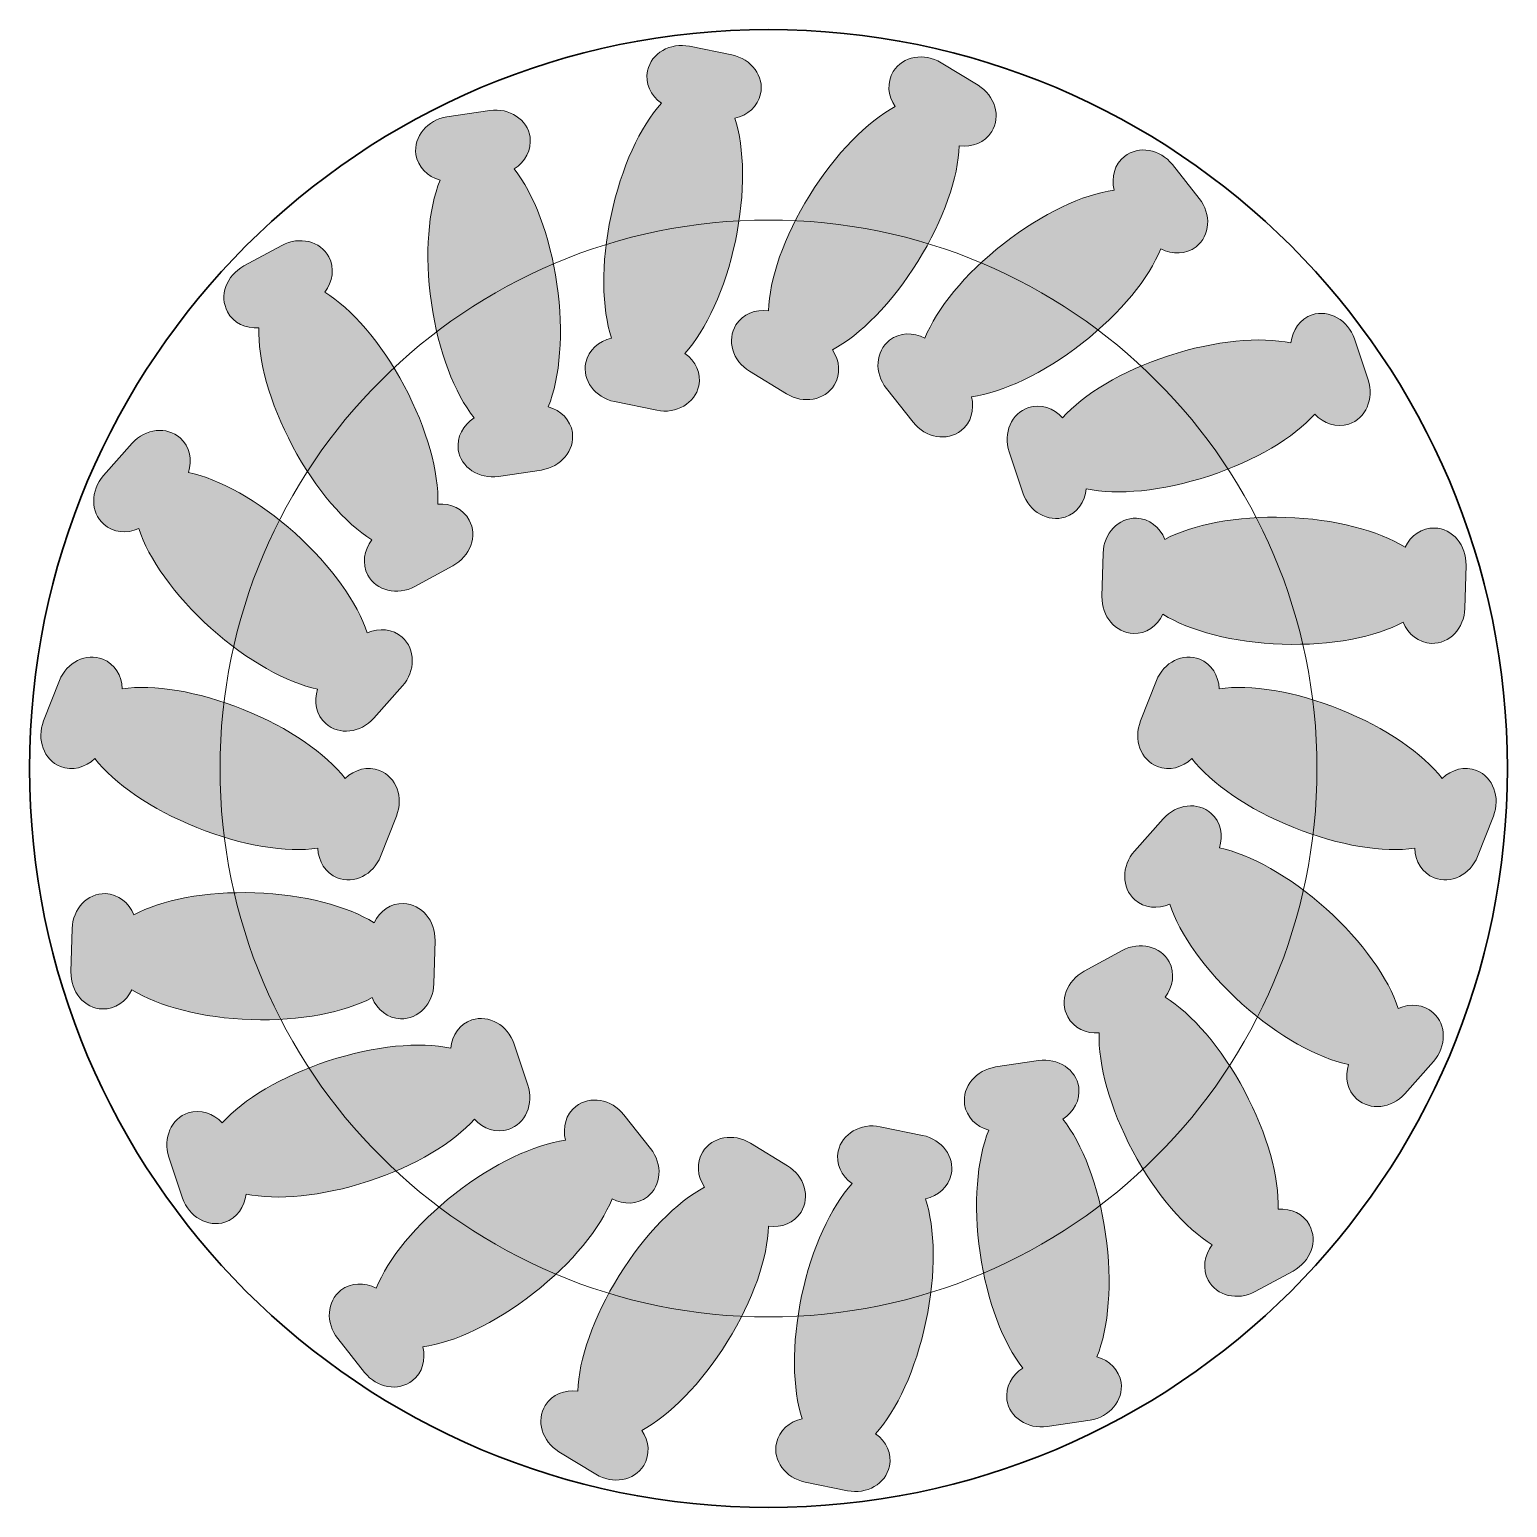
# Model space of a CAD drawing. Header units: millimetres. Extents: x 7 to 75, y -75 to -7.
import ezdxf

# ---------------------------------------------------------------- set-up
doc = ezdxf.new("R2010")
doc.units = ezdxf.units.MM
doc.header["$MEASUREMENT"] = 0
doc.layers.add('Layer 1', color=7, linetype='Continuous', lineweight=0)

# ---------------------------------------------------------------- blocks, each defined once
blk = doc.blocks.new('Block_0')
at = {"layer": 'Layer 1', "true_color": 0x000000, "transparency": 33554687}
h = blk.add_hatch(color=18, dxfattribs=at)
h.dxf.hatch_style = 2
edge = h.paths.add_edge_path()
edge.add_spline(control_points=[(37.792, -23.391), (37.913, -22.817), (37.645, -22.248), (37.158, -21.9), (38.125, -20.823), (39.003, -18.953), (39.474, -16.731), (39.945, -14.508), (39.899, -12.448), (39.449, -11.081), (40.037, -10.953), (40.514, -10.538), (40.636, -9.963), (40.807, -9.157), (40.218, -8.354), (39.32, -8.17), (39.32, -8.17), (37.371, -7.77), (37.371, -7.77), (36.474, -7.586), (35.608, -8.09), (35.437, -8.896), (35.315, -9.471), (35.584, -10.039), (36.071, -10.388), (35.104, -11.464), (34.226, -13.334), (33.755, -15.557), (33.284, -17.78), (33.33, -19.839), (33.779, -21.206), (33.192, -21.334), (32.715, -21.75), (32.593, -22.324), (32.422, -23.131), (33.011, -23.933), (33.908, -24.117), (33.908, -24.117), (35.858, -24.518), (35.858, -24.518), (36.755, -24.702), (37.621, -24.197), (37.792, -23.391)], knot_values=[0, 0, 0, 0, 1, 1, 1, 2, 2, 2, 3, 3, 3, 4, 4, 4, 5, 5, 5, 6, 6, 6, 7, 7, 7, 8, 8, 8, 9, 9, 9, 10, 10, 10, 11, 11, 11, 12, 12, 12, 13, 13, 13, 14, 14, 14, 14], degree=3, periodic=0)
h = blk.add_hatch(color=18, dxfattribs=at)
h.dxf.hatch_style = 2
edge = h.paths.add_edge_path()
edge.add_spline(control_points=[(44.029, -23.36), (44.338, -22.861), (44.279, -22.235), (43.94, -21.742), (45.215, -21.058), (46.677, -19.598), (47.875, -17.668), (49.074, -15.738), (49.731, -13.785), (49.773, -12.346), (50.369, -12.426), (50.959, -12.198), (51.269, -11.698), (51.704, -10.998), (51.423, -10.043), (50.642, -9.565), (50.642, -9.565), (48.944, -8.526), (48.944, -8.526), (48.163, -8.048), (47.177, -8.227), (46.743, -8.927), (46.433, -9.427), (46.492, -10.053), (46.832, -10.546), (45.556, -11.23), (44.094, -12.69), (42.896, -14.62), (41.697, -16.55), (41.04, -18.502), (40.998, -19.941), (40.402, -19.861), (39.812, -20.09), (39.502, -20.589), (39.067, -21.289), (39.348, -22.244), (40.13, -22.722), (40.13, -22.722), (41.827, -23.761), (41.827, -23.761), (42.608, -24.24), (43.594, -24.06), (44.029, -23.36)], knot_values=[0, 0, 0, 0, 1, 1, 1, 2, 2, 2, 3, 3, 3, 4, 4, 4, 5, 5, 5, 6, 6, 6, 7, 7, 7, 8, 8, 8, 9, 9, 9, 10, 10, 10, 11, 11, 11, 12, 12, 12, 13, 13, 13, 14, 14, 14, 14], degree=3, periodic=0)
h = blk.add_hatch(color=18, dxfattribs=at)
h.dxf.hatch_style = 2
edge = h.paths.add_edge_path()
edge.add_spline(control_points=[(31.976, -25.543), (31.893, -24.962), (31.445, -24.52), (30.868, -24.361), (31.406, -23.017), (31.587, -20.959), (31.264, -18.71), (30.942, -16.461), (30.19, -14.543), (29.297, -13.414), (29.805, -13.092), (30.11, -12.537), (30.027, -11.956), (29.91, -11.14), (29.081, -10.589), (28.175, -10.725), (28.175, -10.725), (26.207, -11.02), (26.207, -11.02), (25.301, -11.156), (24.661, -11.927), (24.778, -12.742), (24.862, -13.324), (25.31, -13.766), (25.887, -13.925), (25.349, -15.269), (25.168, -17.327), (25.49, -19.576), (25.813, -21.825), (26.564, -23.742), (27.457, -24.872), (26.949, -25.194), (26.644, -25.748), (26.727, -26.33), (26.844, -27.145), (27.674, -27.697), (28.579, -27.561), (28.579, -27.561), (30.548, -27.266), (30.548, -27.266), (31.453, -27.13), (32.093, -26.359), (31.976, -25.543)], knot_values=[0, 0, 0, 0, 1, 1, 1, 2, 2, 2, 3, 3, 3, 4, 4, 4, 5, 5, 5, 6, 6, 6, 7, 7, 7, 8, 8, 8, 9, 9, 9, 10, 10, 10, 11, 11, 11, 12, 12, 12, 13, 13, 13, 14, 14, 14, 14], degree=3, periodic=0)
h = blk.add_hatch(color=18, dxfattribs=at)
h.dxf.hatch_style = 2
edge = h.paths.add_edge_path()
edge.add_spline(control_points=[(49.866, -25.452), (50.329, -25.09), (50.488, -24.481), (50.339, -23.902), (51.772, -23.699), (53.647, -22.831), (55.436, -21.431), (57.225, -20.03), (58.514, -18.423), (59.048, -17.087), (59.581, -17.367), (60.214, -17.355), (60.676, -16.993), (61.325, -16.485), (61.39, -15.492), (60.821, -14.774), (60.821, -14.774), (59.585, -13.214), (59.585, -13.214), (59.016, -12.496), (58.029, -12.326), (57.38, -12.834), (56.917, -13.196), (56.757, -13.804), (56.906, -14.384), (55.473, -14.587), (53.599, -15.455), (51.809, -16.855), (50.02, -18.255), (48.731, -19.862), (48.197, -21.199), (47.664, -20.919), (47.032, -20.931), (46.569, -21.293), (45.92, -21.8), (45.855, -22.794), (46.424, -23.512), (46.424, -23.512), (47.661, -25.071), (47.661, -25.071), (48.23, -25.789), (49.217, -25.959), (49.866, -25.452)], knot_values=[0, 0, 0, 0, 1, 1, 1, 2, 2, 2, 3, 3, 3, 4, 4, 4, 5, 5, 5, 6, 6, 6, 7, 7, 7, 8, 8, 8, 9, 9, 9, 10, 10, 10, 11, 11, 11, 12, 12, 12, 13, 13, 13, 14, 14, 14, 14], degree=3, periodic=0)
h = blk.add_hatch(color=18, dxfattribs=at)
h.dxf.hatch_style = 2
edge = h.paths.add_edge_path()
edge.add_spline(control_points=[(27.231, -29.57), (26.955, -29.052), (26.383, -28.789), (25.787, -28.835), (25.835, -27.389), (25.304, -25.392), (24.235, -23.388), (23.166, -21.383), (21.806, -19.836), (20.582, -19.078), (20.95, -18.602), (21.049, -17.976), (20.772, -17.458), (20.384, -16.731), (19.417, -16.495), (18.612, -16.931), (18.612, -16.931), (16.861, -17.879), (16.861, -17.879), (16.056, -18.315), (15.717, -19.258), (16.105, -19.985), (16.382, -20.503), (16.953, -20.766), (17.55, -20.72), (17.502, -22.166), (18.032, -24.163), (19.101, -26.168), (20.17, -28.172), (21.53, -29.72), (22.754, -30.478), (22.386, -30.953), (22.288, -31.579), (22.564, -32.097), (22.952, -32.824), (23.919, -33.06), (24.725, -32.624), (24.725, -32.624), (26.475, -31.676), (26.475, -31.676), (27.28, -31.24), (27.619, -30.297), (27.231, -29.57)], knot_values=[0, 0, 0, 0, 1, 1, 1, 2, 2, 2, 3, 3, 3, 4, 4, 4, 5, 5, 5, 6, 6, 6, 7, 7, 7, 8, 8, 8, 9, 9, 9, 10, 10, 10, 11, 11, 11, 12, 12, 12, 13, 13, 13, 14, 14, 14, 14], degree=3, periodic=0)
h = blk.add_hatch(color=18, dxfattribs=at)
h.dxf.hatch_style = 2
edge = h.paths.add_edge_path()
edge.add_spline(control_points=[(54.651, -29.43), (55.21, -29.247), (55.567, -28.73), (55.624, -28.134), (57.041, -28.431), (59.099, -28.253), (61.258, -27.546), (63.417, -26.839), (65.176, -25.766), (66.133, -24.692), (66.539, -25.136), (67.138, -25.341), (67.696, -25.158), (68.479, -24.901), (68.878, -23.989), (68.588, -23.121), (68.588, -23.121), (67.956, -21.233), (67.956, -21.233), (67.666, -20.365), (66.795, -19.868), (66.012, -20.125), (65.454, -20.308), (65.097, -20.825), (65.039, -21.421), (63.623, -21.124), (61.565, -21.302), (59.405, -22.009), (57.246, -22.716), (55.488, -23.788), (54.53, -24.863), (54.125, -24.419), (53.526, -24.214), (52.968, -24.397), (52.185, -24.653), (51.785, -25.566), (52.076, -26.434), (52.076, -26.434), (52.707, -28.322), (52.707, -28.322), (52.998, -29.19), (53.868, -29.687), (54.651, -29.43)], knot_values=[0, 0, 0, 0, 1, 1, 1, 2, 2, 2, 3, 3, 3, 4, 4, 4, 5, 5, 5, 6, 6, 6, 7, 7, 7, 8, 8, 8, 9, 9, 9, 10, 10, 10, 11, 11, 11, 12, 12, 12, 13, 13, 13, 14, 14, 14, 14], degree=3, periodic=0)
h = blk.add_hatch(color=18, dxfattribs=at)
h.dxf.hatch_style = 2
edge = h.paths.add_edge_path()
edge.add_spline(control_points=[(24.148, -34.961), (23.711, -34.569), (23.084, -34.517), (22.539, -34.765), (22.089, -33.39), (20.908, -31.696), (19.217, -30.178), (17.526, -28.66), (15.719, -27.672), (14.31, -27.379), (14.492, -26.806), (14.371, -26.184), (13.933, -25.792), (13.32, -25.242), (12.331, -25.351), (11.723, -26.037), (11.723, -26.037), (10.403, -27.526), (10.403, -27.526), (9.796, -28.211), (9.8, -29.213), (10.413, -29.764), (10.851, -30.156), (11.478, -30.207), (12.023, -29.959), (12.472, -31.335), (13.654, -33.03), (15.345, -34.547), (17.036, -36.065), (18.843, -37.053), (20.252, -37.347), (20.069, -37.92), (20.191, -38.541), (20.628, -38.933), (21.241, -39.483), (22.231, -39.374), (22.839, -38.688), (22.839, -38.688), (24.159, -37.199), (24.159, -37.199), (24.766, -36.513), (24.761, -35.511), (24.148, -34.961)], knot_values=[0, 0, 0, 0, 1, 1, 1, 2, 2, 2, 3, 3, 3, 4, 4, 4, 5, 5, 5, 6, 6, 6, 7, 7, 7, 8, 8, 8, 9, 9, 9, 10, 10, 10, 11, 11, 11, 12, 12, 12, 13, 13, 13, 14, 14, 14, 14], degree=3, periodic=0)
h = blk.add_hatch(color=18, dxfattribs=at)
h.dxf.hatch_style = 2
edge = h.paths.add_edge_path()
edge.add_spline(control_points=[(57.789, -34.789), (58.376, -34.809), (58.889, -34.445), (59.147, -33.905), (60.376, -34.669), (62.371, -35.206), (64.641, -35.281), (66.912, -35.355), (68.932, -34.95), (70.2, -34.268), (70.428, -34.824), (70.921, -35.221), (71.508, -35.241), (72.332, -35.268), (73.019, -34.547), (73.043, -33.632), (73.043, -33.632), (73.096, -31.642), (73.096, -31.642), (73.121, -30.727), (72.473, -29.962), (71.649, -29.935), (71.062, -29.916), (70.549, -30.28), (70.291, -30.821), (69.062, -30.056), (67.067, -29.519), (64.796, -29.444), (62.526, -29.37), (60.506, -29.775), (59.239, -30.457), (59.01, -29.9), (58.517, -29.503), (57.93, -29.484), (57.107, -29.457), (56.419, -30.177), (56.395, -31.093), (56.395, -31.093), (56.342, -33.083), (56.342, -33.083), (56.318, -33.998), (56.966, -34.762), (57.789, -34.789)], knot_values=[0, 0, 0, 0, 1, 1, 1, 2, 2, 2, 3, 3, 3, 4, 4, 4, 5, 5, 5, 6, 6, 6, 7, 7, 7, 8, 8, 8, 9, 9, 9, 10, 10, 10, 11, 11, 11, 12, 12, 12, 13, 13, 13, 14, 14, 14, 14], degree=3, periodic=0)
h = blk.add_hatch(color=18, dxfattribs=at)
h.dxf.hatch_style = 2
edge = h.paths.add_edge_path()
edge.add_spline(control_points=[(23.106, -41.091), (22.561, -40.872), (21.955, -41.039), (21.527, -41.458), (20.634, -40.319), (18.944, -39.132), (16.836, -38.285), (14.728, -37.437), (12.691, -37.127), (11.266, -37.334), (11.242, -36.733), (10.915, -36.191), (10.37, -35.972), (9.605, -35.665), (8.713, -36.106), (8.377, -36.958), (8.377, -36.958), (7.646, -38.81), (7.646, -38.81), (7.31, -39.662), (7.657, -40.601), (8.422, -40.909), (8.967, -41.128), (9.574, -40.961), (10.001, -40.542), (10.894, -41.68), (12.585, -42.868), (14.693, -43.716), (16.801, -44.563), (18.837, -44.873), (20.261, -44.666), (20.286, -45.267), (20.613, -45.809), (21.158, -46.028), (21.922, -46.335), (22.815, -45.894), (23.151, -45.042), (23.151, -45.042), (23.882, -43.19), (23.882, -43.19), (24.218, -42.338), (23.871, -41.399), (23.106, -41.091)], knot_values=[0, 0, 0, 0, 1, 1, 1, 2, 2, 2, 3, 3, 3, 4, 4, 4, 5, 5, 5, 6, 6, 6, 7, 7, 7, 8, 8, 8, 9, 9, 9, 10, 10, 10, 11, 11, 11, 12, 12, 12, 13, 13, 13, 14, 14, 14, 14], degree=3, periodic=0)
h = blk.add_hatch(color=18, dxfattribs=at)
h.dxf.hatch_style = 2
edge = h.paths.add_edge_path()
edge.add_spline(control_points=[(58.894, -40.909), (59.439, -41.128), (60.045, -40.961), (60.473, -40.542), (61.366, -41.681), (63.056, -42.868), (65.164, -43.715), (67.272, -44.563), (69.309, -44.873), (70.734, -44.666), (70.758, -45.267), (71.085, -45.809), (71.63, -46.028), (72.395, -46.335), (73.287, -45.894), (73.623, -45.042), (73.623, -45.042), (74.354, -43.19), (74.354, -43.19), (74.69, -42.338), (74.343, -41.399), (73.578, -41.091), (73.033, -40.872), (72.426, -41.039), (71.999, -41.458), (71.106, -40.32), (69.415, -39.132), (67.307, -38.284), (65.199, -37.437), (63.163, -37.127), (61.739, -37.334), (61.714, -36.733), (61.387, -36.191), (60.842, -35.972), (60.078, -35.665), (59.185, -36.106), (58.849, -36.958), (58.849, -36.958), (58.118, -38.81), (58.118, -38.81), (57.782, -39.662), (58.129, -40.601), (58.894, -40.909)], knot_values=[0, 0, 0, 0, 1, 1, 1, 2, 2, 2, 3, 3, 3, 4, 4, 4, 5, 5, 5, 6, 6, 6, 7, 7, 7, 8, 8, 8, 9, 9, 9, 10, 10, 10, 11, 11, 11, 12, 12, 12, 13, 13, 13, 14, 14, 14, 14], degree=3, periodic=0)
h = blk.add_hatch(color=18, dxfattribs=at)
h.dxf.hatch_style = 2
edge = h.paths.add_edge_path()
edge.add_spline(control_points=[(57.852, -47.039), (58.289, -47.431), (58.916, -47.482), (59.461, -47.235), (59.911, -48.61), (61.092, -50.304), (62.783, -51.822), (64.474, -53.34), (66.281, -54.328), (67.69, -54.621), (67.508, -55.195), (67.629, -55.816), (68.067, -56.208), (68.68, -56.758), (69.669, -56.649), (70.277, -55.963), (70.277, -55.963), (71.597, -54.474), (71.597, -54.474), (72.204, -53.789), (72.2, -52.787), (71.587, -52.236), (71.149, -51.844), (70.522, -51.793), (69.977, -52.041), (69.528, -50.665), (68.346, -48.97), (66.655, -47.453), (64.964, -45.935), (63.157, -44.947), (61.748, -44.653), (61.931, -44.08), (61.809, -43.459), (61.372, -43.067), (60.759, -42.517), (59.769, -42.626), (59.161, -43.312), (59.161, -43.312), (57.841, -44.801), (57.841, -44.801), (57.234, -45.487), (57.239, -46.489), (57.852, -47.039)], knot_values=[0, 0, 0, 0, 1, 1, 1, 2, 2, 2, 3, 3, 3, 4, 4, 4, 5, 5, 5, 6, 6, 6, 7, 7, 7, 8, 8, 8, 9, 9, 9, 10, 10, 10, 11, 11, 11, 12, 12, 12, 13, 13, 13, 14, 14, 14, 14], degree=3, periodic=0)
h = blk.add_hatch(color=18, dxfattribs=at)
h.dxf.hatch_style = 2
edge = h.paths.add_edge_path()
edge.add_spline(control_points=[(24.211, -47.211), (23.624, -47.191), (23.111, -47.555), (22.853, -48.095), (21.624, -47.331), (19.629, -46.794), (17.359, -46.719), (15.088, -46.645), (13.068, -47.05), (11.8, -47.732), (11.572, -47.176), (11.079, -46.779), (10.492, -46.759), (9.668, -46.732), (8.981, -47.453), (8.957, -48.368), (8.957, -48.368), (8.904, -50.358), (8.904, -50.358), (8.879, -51.273), (9.527, -52.038), (10.351, -52.065), (10.938, -52.084), (11.451, -51.72), (11.709, -51.179), (12.938, -51.944), (14.933, -52.481), (17.204, -52.556), (19.474, -52.63), (21.494, -52.225), (22.761, -51.543), (22.99, -52.1), (23.483, -52.497), (24.07, -52.516), (24.893, -52.543), (25.581, -51.823), (25.605, -50.907), (25.605, -50.907), (25.658, -48.917), (25.658, -48.917), (25.682, -48.002), (25.034, -47.238), (24.211, -47.211)], knot_values=[0, 0, 0, 0, 1, 1, 1, 2, 2, 2, 3, 3, 3, 4, 4, 4, 5, 5, 5, 6, 6, 6, 7, 7, 7, 8, 8, 8, 9, 9, 9, 10, 10, 10, 11, 11, 11, 12, 12, 12, 13, 13, 13, 14, 14, 14, 14], degree=3, periodic=0)
h = blk.add_hatch(color=18, dxfattribs=at)
h.dxf.hatch_style = 2
edge = h.paths.add_edge_path()
edge.add_spline(control_points=[(54.769, -52.43), (55.045, -52.948), (55.617, -53.211), (56.213, -53.165), (56.165, -54.611), (56.696, -56.608), (57.765, -58.612), (58.834, -60.617), (60.194, -62.164), (61.418, -62.922), (61.05, -63.398), (60.951, -64.024), (61.228, -64.542), (61.616, -65.269), (62.583, -65.505), (63.388, -65.069), (63.388, -65.069), (65.139, -64.121), (65.139, -64.121), (65.944, -63.685), (66.283, -62.742), (65.895, -62.015), (65.618, -61.497), (65.047, -61.234), (64.45, -61.28), (64.498, -59.834), (63.968, -57.837), (62.899, -55.832), (61.83, -53.828), (60.47, -52.28), (59.246, -51.522), (59.614, -51.047), (59.712, -50.421), (59.436, -49.903), (59.048, -49.176), (58.081, -48.94), (57.275, -49.376), (57.275, -49.376), (55.525, -50.324), (55.525, -50.324), (54.72, -50.76), (54.381, -51.703), (54.769, -52.43)], knot_values=[0, 0, 0, 0, 1, 1, 1, 2, 2, 2, 3, 3, 3, 4, 4, 4, 5, 5, 5, 6, 6, 6, 7, 7, 7, 8, 8, 8, 9, 9, 9, 10, 10, 10, 11, 11, 11, 12, 12, 12, 13, 13, 13, 14, 14, 14, 14], degree=3, periodic=0)
h = blk.add_hatch(color=18, dxfattribs=at)
h.dxf.hatch_style = 2
edge = h.paths.add_edge_path()
edge.add_spline(control_points=[(27.349, -52.57), (26.79, -52.753), (26.433, -53.27), (26.376, -53.866), (24.959, -53.569), (22.901, -53.747), (20.742, -54.454), (18.583, -55.161), (16.824, -56.234), (15.867, -57.308), (15.461, -56.864), (14.862, -56.659), (14.304, -56.842), (13.521, -57.099), (13.122, -58.011), (13.412, -58.879), (13.412, -58.879), (14.044, -60.767), (14.044, -60.767), (14.334, -61.635), (15.205, -62.132), (15.988, -61.875), (16.546, -61.692), (16.903, -61.175), (16.961, -60.579), (18.377, -60.876), (20.435, -60.698), (22.595, -59.991), (24.754, -59.284), (26.512, -58.212), (27.47, -57.137), (27.875, -57.581), (28.474, -57.786), (29.032, -57.603), (29.815, -57.347), (30.215, -56.434), (29.924, -55.566), (29.924, -55.566), (29.293, -53.678), (29.293, -53.678), (29.002, -52.81), (28.132, -52.313), (27.349, -52.57)], knot_values=[0, 0, 0, 0, 1, 1, 1, 2, 2, 2, 3, 3, 3, 4, 4, 4, 5, 5, 5, 6, 6, 6, 7, 7, 7, 8, 8, 8, 9, 9, 9, 10, 10, 10, 11, 11, 11, 12, 12, 12, 13, 13, 13, 14, 14, 14, 14], degree=3, periodic=0)
h = blk.add_hatch(color=18, dxfattribs=at)
h.dxf.hatch_style = 2
edge = h.paths.add_edge_path()
edge.add_spline(control_points=[(50.024, -56.457), (50.107, -57.038), (50.555, -57.48), (51.132, -57.639), (50.594, -58.983), (50.413, -61.041), (50.736, -63.29), (51.058, -65.539), (51.81, -67.457), (52.703, -68.586), (52.195, -68.908), (51.89, -69.463), (51.973, -70.044), (52.09, -70.86), (52.919, -71.411), (53.825, -71.275), (53.825, -71.275), (55.793, -70.98), (55.793, -70.98), (56.699, -70.844), (57.339, -70.073), (57.222, -69.258), (57.138, -68.676), (56.69, -68.234), (56.113, -68.075), (56.651, -66.731), (56.832, -64.673), (56.51, -62.424), (56.187, -60.175), (55.436, -58.258), (54.543, -57.128), (55.051, -56.806), (55.356, -56.252), (55.273, -55.67), (55.156, -54.855), (54.326, -54.303), (53.421, -54.439), (53.421, -54.439), (51.452, -54.734), (51.452, -54.734), (50.547, -54.87), (49.907, -55.641), (50.024, -56.457)], knot_values=[0, 0, 0, 0, 1, 1, 1, 2, 2, 2, 3, 3, 3, 4, 4, 4, 5, 5, 5, 6, 6, 6, 7, 7, 7, 8, 8, 8, 9, 9, 9, 10, 10, 10, 11, 11, 11, 12, 12, 12, 13, 13, 13, 14, 14, 14, 14], degree=3, periodic=0)
h = blk.add_hatch(color=18, dxfattribs=at)
h.dxf.hatch_style = 2
edge = h.paths.add_edge_path()
edge.add_spline(control_points=[(32.134, -56.548), (31.671, -56.91), (31.512, -57.519), (31.661, -58.098), (30.228, -58.301), (28.353, -59.169), (26.564, -60.569), (24.775, -61.97), (23.486, -63.577), (22.952, -64.913), (22.419, -64.633), (21.786, -64.645), (21.324, -65.007), (20.675, -65.515), (20.61, -66.508), (21.179, -67.226), (21.179, -67.226), (22.415, -68.786), (22.415, -68.786), (22.984, -69.504), (23.972, -69.674), (24.62, -69.166), (25.083, -68.804), (25.243, -68.196), (25.094, -67.616), (26.527, -67.413), (28.401, -66.545), (30.191, -65.145), (31.98, -63.745), (33.269, -62.138), (33.803, -60.801), (34.336, -61.081), (34.968, -61.069), (35.431, -60.707), (36.08, -60.2), (36.145, -59.206), (35.576, -58.488), (35.576, -58.488), (34.339, -56.929), (34.339, -56.929), (33.77, -56.211), (32.783, -56.041), (32.134, -56.548)], knot_values=[0, 0, 0, 0, 1, 1, 1, 2, 2, 2, 3, 3, 3, 4, 4, 4, 5, 5, 5, 6, 6, 6, 7, 7, 7, 8, 8, 8, 9, 9, 9, 10, 10, 10, 11, 11, 11, 12, 12, 12, 13, 13, 13, 14, 14, 14, 14], degree=3, periodic=0)
h = blk.add_hatch(color=18, dxfattribs=at)
h.dxf.hatch_style = 2
edge = h.paths.add_edge_path()
edge.add_spline(control_points=[(37.971, -58.64), (37.662, -59.139), (37.721, -59.765), (38.06, -60.258), (36.784, -60.942), (35.323, -62.402), (34.125, -64.332), (32.926, -66.262), (32.269, -68.215), (32.227, -69.654), (31.631, -69.574), (31.041, -69.802), (30.731, -70.302), (30.296, -71.002), (30.577, -71.957), (31.358, -72.435), (31.358, -72.435), (33.056, -73.474), (33.056, -73.474), (33.837, -73.952), (34.823, -73.773), (35.257, -73.073), (35.567, -72.573), (35.508, -71.947), (35.168, -71.454), (36.444, -70.77), (37.906, -69.31), (39.104, -67.38), (40.303, -65.45), (40.96, -63.498), (41.002, -62.059), (41.598, -62.139), (42.188, -61.91), (42.498, -61.411), (42.933, -60.711), (42.652, -59.756), (41.87, -59.278), (41.87, -59.278), (40.173, -58.239), (40.173, -58.239), (39.392, -57.76), (38.406, -57.94), (37.971, -58.64)], knot_values=[0, 0, 0, 0, 1, 1, 1, 2, 2, 2, 3, 3, 3, 4, 4, 4, 5, 5, 5, 6, 6, 6, 7, 7, 7, 8, 8, 8, 9, 9, 9, 10, 10, 10, 11, 11, 11, 12, 12, 12, 13, 13, 13, 14, 14, 14, 14], degree=3, periodic=0)
h = blk.add_hatch(color=18, dxfattribs=at)
h.dxf.hatch_style = 2
edge = h.paths.add_edge_path()
edge.add_spline(control_points=[(44.208, -58.609), (44.087, -59.183), (44.355, -59.752), (44.842, -60.1), (43.875, -61.177), (42.997, -63.047), (42.526, -65.269), (42.055, -67.492), (42.101, -69.552), (42.551, -70.919), (41.963, -71.047), (41.486, -71.462), (41.364, -72.037), (41.193, -72.843), (41.782, -73.646), (42.68, -73.83), (42.68, -73.83), (44.629, -74.23), (44.629, -74.23), (45.526, -74.414), (46.392, -73.91), (46.563, -73.104), (46.685, -72.529), (46.416, -71.961), (45.929, -71.612), (46.896, -70.536), (47.774, -68.666), (48.245, -66.443), (48.716, -64.22), (48.67, -62.161), (48.221, -60.794), (48.808, -60.666), (49.286, -60.25), (49.407, -59.676), (49.578, -58.869), (48.989, -58.067), (48.092, -57.883), (48.092, -57.883), (46.142, -57.482), (46.142, -57.482), (45.245, -57.298), (44.379, -57.803), (44.208, -58.609)], knot_values=[0, 0, 0, 0, 1, 1, 1, 2, 2, 2, 3, 3, 3, 4, 4, 4, 5, 5, 5, 6, 6, 6, 7, 7, 7, 8, 8, 8, 9, 9, 9, 10, 10, 10, 11, 11, 11, 12, 12, 12, 13, 13, 13, 14, 14, 14, 14], degree=3, periodic=0)
at = {"layer": 'Layer 1'}
blk.add_circle((41, -41), 25.236, dxfattribs=at)
for points in [[(37.792, -23.391), (37.913, -22.817), (37.645, -22.248), (37.158, -21.9), (38.125, -20.823), (39.003, -18.953), (39.474, -16.731), (39.945, -14.508), (39.899, -12.448), (39.449, -11.081), (40.037, -10.953), (40.514, -10.538), (40.636, -9.963), (40.807, -9.157), (40.218, -8.354), (39.32, -8.17), (39.32, -8.17), (37.371, -7.77), (37.371, -7.77), (36.474, -7.586), (35.608, -8.09), (35.437, -8.896), (35.315, -9.471), (35.584, -10.039), (36.071, -10.388), (35.104, -11.464), (34.226, -13.334), (33.755, -15.557), (33.284, -17.78), (33.33, -19.839), (33.779, -21.206), (33.192, -21.334), (32.715, -21.75), (32.593, -22.324), (32.422, -23.131), (33.011, -23.933), (33.908, -24.117), (33.908, -24.117), (35.858, -24.518), (35.858, -24.518), (36.755, -24.702), (37.621, -24.197), (37.792, -23.391)], [(44.029, -23.36), (44.338, -22.861), (44.279, -22.235), (43.94, -21.742), (45.215, -21.058), (46.677, -19.598), (47.875, -17.668), (49.074, -15.738), (49.731, -13.785), (49.773, -12.346), (50.369, -12.426), (50.959, -12.198), (51.269, -11.698), (51.704, -10.998), (51.423, -10.043), (50.642, -9.565), (50.642, -9.565), (48.944, -8.526), (48.944, -8.526), (48.163, -8.048), (47.177, -8.227), (46.743, -8.927), (46.433, -9.427), (46.492, -10.053), (46.832, -10.546), (45.556, -11.23), (44.094, -12.69), (42.896, -14.62), (41.697, -16.55), (41.04, -18.502), (40.998, -19.941), (40.402, -19.861), (39.812, -20.09), (39.502, -20.589), (39.067, -21.289), (39.348, -22.244), (40.13, -22.722), (40.13, -22.722), (41.827, -23.761), (41.827, -23.761), (42.608, -24.24), (43.594, -24.06), (44.029, -23.36)], [(31.976, -25.543), (31.893, -24.962), (31.445, -24.52), (30.868, -24.361), (31.406, -23.017), (31.587, -20.959), (31.264, -18.71), (30.942, -16.461), (30.19, -14.543), (29.297, -13.414), (29.805, -13.092), (30.11, -12.537), (30.027, -11.956), (29.91, -11.14), (29.081, -10.589), (28.175, -10.725), (28.175, -10.725), (26.207, -11.02), (26.207, -11.02), (25.301, -11.156), (24.661, -11.927), (24.778, -12.742), (24.862, -13.324), (25.31, -13.766), (25.887, -13.925), (25.349, -15.269), (25.168, -17.327), (25.49, -19.576), (25.813, -21.825), (26.564, -23.742), (27.457, -24.872), (26.949, -25.194), (26.644, -25.748), (26.727, -26.33), (26.844, -27.145), (27.674, -27.697), (28.579, -27.561), (28.579, -27.561), (30.548, -27.266), (30.548, -27.266), (31.453, -27.13), (32.093, -26.359), (31.976, -25.543)], [(49.866, -25.452), (50.329, -25.09), (50.488, -24.481), (50.339, -23.902), (51.772, -23.699), (53.647, -22.831), (55.436, -21.431), (57.225, -20.03), (58.514, -18.423), (59.048, -17.087), (59.581, -17.367), (60.214, -17.355), (60.676, -16.993), (61.325, -16.485), (61.39, -15.492), (60.821, -14.774), (60.821, -14.774), (59.585, -13.214), (59.585, -13.214), (59.016, -12.496), (58.029, -12.326), (57.38, -12.834), (56.917, -13.196), (56.757, -13.804), (56.906, -14.384), (55.473, -14.587), (53.599, -15.455), (51.809, -16.855), (50.02, -18.255), (48.731, -19.862), (48.197, -21.199), (47.664, -20.919), (47.032, -20.931), (46.569, -21.293), (45.92, -21.8), (45.855, -22.794), (46.424, -23.512), (46.424, -23.512), (47.661, -25.071), (47.661, -25.071), (48.23, -25.789), (49.217, -25.959), (49.866, -25.452)], [(27.231, -29.57), (26.955, -29.052), (26.383, -28.789), (25.787, -28.835), (25.835, -27.389), (25.304, -25.392), (24.235, -23.388), (23.166, -21.383), (21.806, -19.836), (20.582, -19.078), (20.95, -18.602), (21.049, -17.976), (20.772, -17.458), (20.384, -16.731), (19.417, -16.495), (18.612, -16.931), (18.612, -16.931), (16.861, -17.879), (16.861, -17.879), (16.056, -18.315), (15.717, -19.258), (16.105, -19.985), (16.382, -20.503), (16.953, -20.766), (17.55, -20.72), (17.502, -22.166), (18.032, -24.163), (19.101, -26.168), (20.17, -28.172), (21.53, -29.72), (22.754, -30.478), (22.386, -30.953), (22.288, -31.579), (22.564, -32.097), (22.952, -32.824), (23.919, -33.06), (24.725, -32.624), (24.725, -32.624), (26.475, -31.676), (26.475, -31.676), (27.28, -31.24), (27.619, -30.297), (27.231, -29.57)], [(54.651, -29.43), (55.21, -29.247), (55.567, -28.73), (55.624, -28.134), (57.041, -28.431), (59.099, -28.253), (61.258, -27.546), (63.417, -26.839), (65.176, -25.766), (66.133, -24.692), (66.539, -25.136), (67.138, -25.341), (67.696, -25.158), (68.479, -24.901), (68.878, -23.989), (68.588, -23.121), (68.588, -23.121), (67.956, -21.233), (67.956, -21.233), (67.666, -20.365), (66.795, -19.868), (66.012, -20.125), (65.454, -20.308), (65.097, -20.825), (65.039, -21.421), (63.623, -21.124), (61.565, -21.302), (59.405, -22.009), (57.246, -22.716), (55.488, -23.788), (54.53, -24.863), (54.125, -24.419), (53.526, -24.214), (52.968, -24.397), (52.185, -24.653), (51.785, -25.566), (52.076, -26.434), (52.076, -26.434), (52.707, -28.322), (52.707, -28.322), (52.998, -29.19), (53.868, -29.687), (54.651, -29.43)], [(24.148, -34.961), (23.711, -34.569), (23.084, -34.517), (22.539, -34.765), (22.089, -33.39), (20.908, -31.696), (19.217, -30.178), (17.526, -28.66), (15.719, -27.672), (14.31, -27.379), (14.492, -26.806), (14.371, -26.184), (13.933, -25.792), (13.32, -25.242), (12.331, -25.351), (11.723, -26.037), (11.723, -26.037), (10.403, -27.526), (10.403, -27.526), (9.796, -28.211), (9.8, -29.213), (10.413, -29.764), (10.851, -30.156), (11.478, -30.207), (12.023, -29.959), (12.472, -31.335), (13.654, -33.03), (15.345, -34.547), (17.036, -36.065), (18.843, -37.053), (20.252, -37.347), (20.069, -37.92), (20.191, -38.541), (20.628, -38.933), (21.241, -39.483), (22.231, -39.374), (22.839, -38.688), (22.839, -38.688), (24.159, -37.199), (24.159, -37.199), (24.766, -36.513), (24.761, -35.511), (24.148, -34.961)], [(57.789, -34.789), (58.376, -34.809), (58.889, -34.445), (59.147, -33.905), (60.376, -34.669), (62.371, -35.206), (64.641, -35.281), (66.912, -35.355), (68.932, -34.95), (70.2, -34.268), (70.428, -34.824), (70.921, -35.221), (71.508, -35.241), (72.332, -35.268), (73.019, -34.547), (73.043, -33.632), (73.043, -33.632), (73.096, -31.642), (73.096, -31.642), (73.121, -30.727), (72.473, -29.962), (71.649, -29.935), (71.062, -29.916), (70.549, -30.28), (70.291, -30.821), (69.062, -30.056), (67.067, -29.519), (64.796, -29.444), (62.526, -29.37), (60.506, -29.775), (59.239, -30.457), (59.01, -29.9), (58.517, -29.503), (57.93, -29.484), (57.107, -29.457), (56.419, -30.177), (56.395, -31.093), (56.395, -31.093), (56.342, -33.083), (56.342, -33.083), (56.318, -33.998), (56.966, -34.762), (57.789, -34.789)], [(23.106, -41.091), (22.561, -40.872), (21.955, -41.039), (21.527, -41.458), (20.634, -40.319), (18.944, -39.132), (16.836, -38.285), (14.728, -37.437), (12.691, -37.127), (11.266, -37.334), (11.242, -36.733), (10.915, -36.191), (10.37, -35.972), (9.605, -35.665), (8.713, -36.106), (8.377, -36.958), (8.377, -36.958), (7.646, -38.81), (7.646, -38.81), (7.31, -39.662), (7.657, -40.601), (8.422, -40.909), (8.967, -41.128), (9.574, -40.961), (10.001, -40.542), (10.894, -41.68), (12.585, -42.868), (14.693, -43.716), (16.801, -44.563), (18.837, -44.873), (20.261, -44.666), (20.286, -45.267), (20.613, -45.809), (21.158, -46.028), (21.922, -46.335), (22.815, -45.894), (23.151, -45.042), (23.151, -45.042), (23.882, -43.19), (23.882, -43.19), (24.218, -42.338), (23.871, -41.399), (23.106, -41.091)], [(58.894, -40.909), (59.439, -41.128), (60.045, -40.961), (60.473, -40.542), (61.366, -41.681), (63.056, -42.868), (65.164, -43.715), (67.272, -44.563), (69.309, -44.873), (70.734, -44.666), (70.758, -45.267), (71.085, -45.809), (71.63, -46.028), (72.395, -46.335), (73.287, -45.894), (73.623, -45.042), (73.623, -45.042), (74.354, -43.19), (74.354, -43.19), (74.69, -42.338), (74.343, -41.399), (73.578, -41.091), (73.033, -40.872), (72.426, -41.039), (71.999, -41.458), (71.106, -40.32), (69.415, -39.132), (67.307, -38.284), (65.199, -37.437), (63.163, -37.127), (61.739, -37.334), (61.714, -36.733), (61.387, -36.191), (60.842, -35.972), (60.078, -35.665), (59.185, -36.106), (58.849, -36.958), (58.849, -36.958), (58.118, -38.81), (58.118, -38.81), (57.782, -39.662), (58.129, -40.601), (58.894, -40.909)], [(57.852, -47.039), (58.289, -47.431), (58.916, -47.482), (59.461, -47.235), (59.911, -48.61), (61.092, -50.304), (62.783, -51.822), (64.474, -53.34), (66.281, -54.328), (67.69, -54.621), (67.508, -55.195), (67.629, -55.816), (68.067, -56.208), (68.68, -56.758), (69.669, -56.649), (70.277, -55.963), (70.277, -55.963), (71.597, -54.474), (71.597, -54.474), (72.204, -53.789), (72.2, -52.787), (71.587, -52.236), (71.149, -51.844), (70.522, -51.793), (69.977, -52.041), (69.528, -50.665), (68.346, -48.97), (66.655, -47.453), (64.964, -45.935), (63.157, -44.947), (61.748, -44.653), (61.931, -44.08), (61.809, -43.459), (61.372, -43.067), (60.759, -42.517), (59.769, -42.626), (59.161, -43.312), (59.161, -43.312), (57.841, -44.801), (57.841, -44.801), (57.234, -45.487), (57.239, -46.489), (57.852, -47.039)], [(24.211, -47.211), (23.624, -47.191), (23.111, -47.555), (22.853, -48.095), (21.624, -47.331), (19.629, -46.794), (17.359, -46.719), (15.088, -46.645), (13.068, -47.05), (11.8, -47.732), (11.572, -47.176), (11.079, -46.779), (10.492, -46.759), (9.668, -46.732), (8.981, -47.453), (8.957, -48.368), (8.957, -48.368), (8.904, -50.358), (8.904, -50.358), (8.879, -51.273), (9.527, -52.038), (10.351, -52.065), (10.938, -52.084), (11.451, -51.72), (11.709, -51.179), (12.938, -51.944), (14.933, -52.481), (17.204, -52.556), (19.474, -52.63), (21.494, -52.225), (22.761, -51.543), (22.99, -52.1), (23.483, -52.497), (24.07, -52.516), (24.893, -52.543), (25.581, -51.823), (25.605, -50.907), (25.605, -50.907), (25.658, -48.917), (25.658, -48.917), (25.682, -48.002), (25.034, -47.238), (24.211, -47.211)], [(54.769, -52.43), (55.045, -52.948), (55.617, -53.211), (56.213, -53.165), (56.165, -54.611), (56.696, -56.608), (57.765, -58.612), (58.834, -60.617), (60.194, -62.164), (61.418, -62.922), (61.05, -63.398), (60.951, -64.024), (61.228, -64.542), (61.616, -65.269), (62.583, -65.505), (63.388, -65.069), (63.388, -65.069), (65.139, -64.121), (65.139, -64.121), (65.944, -63.685), (66.283, -62.742), (65.895, -62.015), (65.618, -61.497), (65.047, -61.234), (64.45, -61.28), (64.498, -59.834), (63.968, -57.837), (62.899, -55.832), (61.83, -53.828), (60.47, -52.28), (59.246, -51.522), (59.614, -51.047), (59.712, -50.421), (59.436, -49.903), (59.048, -49.176), (58.081, -48.94), (57.275, -49.376), (57.275, -49.376), (55.525, -50.324), (55.525, -50.324), (54.72, -50.76), (54.381, -51.703), (54.769, -52.43)], [(27.349, -52.57), (26.79, -52.753), (26.433, -53.27), (26.376, -53.866), (24.959, -53.569), (22.901, -53.747), (20.742, -54.454), (18.583, -55.161), (16.824, -56.234), (15.867, -57.308), (15.461, -56.864), (14.862, -56.659), (14.304, -56.842), (13.521, -57.099), (13.122, -58.011), (13.412, -58.879), (13.412, -58.879), (14.044, -60.767), (14.044, -60.767), (14.334, -61.635), (15.205, -62.132), (15.988, -61.875), (16.546, -61.692), (16.903, -61.175), (16.961, -60.579), (18.377, -60.876), (20.435, -60.698), (22.595, -59.991), (24.754, -59.284), (26.512, -58.212), (27.47, -57.137), (27.875, -57.581), (28.474, -57.786), (29.032, -57.603), (29.815, -57.347), (30.215, -56.434), (29.924, -55.566), (29.924, -55.566), (29.293, -53.678), (29.293, -53.678), (29.002, -52.81), (28.132, -52.313), (27.349, -52.57)], [(50.024, -56.457), (50.107, -57.038), (50.555, -57.48), (51.132, -57.639), (50.594, -58.983), (50.413, -61.041), (50.736, -63.29), (51.058, -65.539), (51.81, -67.457), (52.703, -68.586), (52.195, -68.908), (51.89, -69.463), (51.973, -70.044), (52.09, -70.86), (52.919, -71.411), (53.825, -71.275), (53.825, -71.275), (55.793, -70.98), (55.793, -70.98), (56.699, -70.844), (57.339, -70.073), (57.222, -69.258), (57.138, -68.676), (56.69, -68.234), (56.113, -68.075), (56.651, -66.731), (56.832, -64.673), (56.51, -62.424), (56.187, -60.175), (55.436, -58.258), (54.543, -57.128), (55.051, -56.806), (55.356, -56.252), (55.273, -55.67), (55.156, -54.855), (54.326, -54.303), (53.421, -54.439), (53.421, -54.439), (51.452, -54.734), (51.452, -54.734), (50.547, -54.87), (49.907, -55.641), (50.024, -56.457)], [(32.134, -56.548), (31.671, -56.91), (31.512, -57.519), (31.661, -58.098), (30.228, -58.301), (28.353, -59.169), (26.564, -60.569), (24.775, -61.97), (23.486, -63.577), (22.952, -64.913), (22.419, -64.633), (21.786, -64.645), (21.324, -65.007), (20.675, -65.515), (20.61, -66.508), (21.179, -67.226), (21.179, -67.226), (22.415, -68.786), (22.415, -68.786), (22.984, -69.504), (23.972, -69.674), (24.62, -69.166), (25.083, -68.804), (25.243, -68.196), (25.094, -67.616), (26.527, -67.413), (28.401, -66.545), (30.191, -65.145), (31.98, -63.745), (33.269, -62.138), (33.803, -60.801), (34.336, -61.081), (34.968, -61.069), (35.431, -60.707), (36.08, -60.2), (36.145, -59.206), (35.576, -58.488), (35.576, -58.488), (34.339, -56.929), (34.339, -56.929), (33.77, -56.211), (32.783, -56.041), (32.134, -56.548)], [(37.971, -58.64), (37.662, -59.139), (37.721, -59.765), (38.06, -60.258), (36.784, -60.942), (35.323, -62.402), (34.125, -64.332), (32.926, -66.262), (32.269, -68.215), (32.227, -69.654), (31.631, -69.574), (31.041, -69.802), (30.731, -70.302), (30.296, -71.002), (30.577, -71.957), (31.358, -72.435), (31.358, -72.435), (33.056, -73.474), (33.056, -73.474), (33.837, -73.952), (34.823, -73.773), (35.257, -73.073), (35.567, -72.573), (35.508, -71.947), (35.168, -71.454), (36.444, -70.77), (37.906, -69.31), (39.104, -67.38), (40.303, -65.45), (40.96, -63.498), (41.002, -62.059), (41.598, -62.139), (42.188, -61.91), (42.498, -61.411), (42.933, -60.711), (42.652, -59.756), (41.87, -59.278), (41.87, -59.278), (40.173, -58.239), (40.173, -58.239), (39.392, -57.76), (38.406, -57.94), (37.971, -58.64)], [(44.208, -58.609), (44.087, -59.183), (44.355, -59.752), (44.842, -60.1), (43.875, -61.177), (42.997, -63.047), (42.526, -65.269), (42.055, -67.492), (42.101, -69.552), (42.551, -70.919), (41.963, -71.047), (41.486, -71.462), (41.364, -72.037), (41.193, -72.843), (41.782, -73.646), (42.68, -73.83), (42.68, -73.83), (44.629, -74.23), (44.629, -74.23), (45.526, -74.414), (46.392, -73.91), (46.563, -73.104), (46.685, -72.529), (46.416, -71.961), (45.929, -71.612), (46.896, -70.536), (47.774, -68.666), (48.245, -66.443), (48.716, -64.22), (48.67, -62.161), (48.221, -60.794), (48.808, -60.666), (49.286, -60.25), (49.407, -59.676), (49.578, -58.869), (48.989, -58.067), (48.092, -57.883), (48.092, -57.883), (46.142, -57.482), (46.142, -57.482), (45.245, -57.298), (44.379, -57.803), (44.208, -58.609)]]:
    blk.add_open_spline(points, degree=3, knots=[0, 0, 0, 0, 1, 1, 1, 2, 2, 2, 3, 3, 3, 4, 4, 4, 5, 5, 5, 6, 6, 6, 7, 7, 7, 8, 8, 8, 9, 9, 9, 10, 10, 10, 11, 11, 11, 12, 12, 12, 13, 13, 13, 14, 14, 14, 14], dxfattribs=at)

msp = doc.modelspace()

# ---------------------------------------------------------------- linework, layer by layer
at = {"layer": 'Layer 1', "color": 18, "lineweight": 35, "true_color": 0x000000}
msp.add_circle((41, -41), 34, dxfattribs=at)

# ---------------------------------------------------------------- block references
at = {"layer": 'Layer 1'}
msp.add_blockref('Block_0', (0, 0), dxfattribs=at)

doc.saveas('drawing.dxf')
